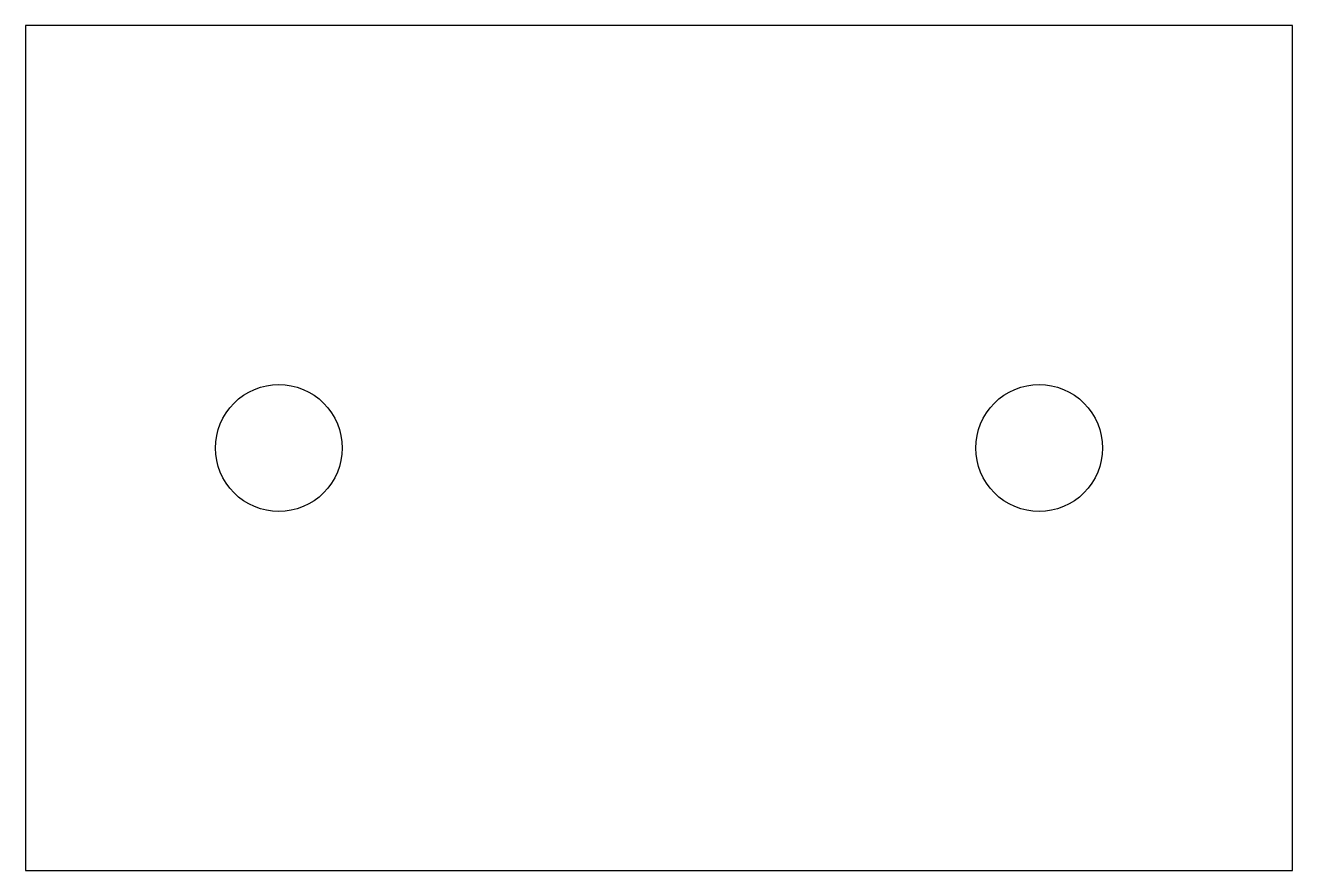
# Model space of a CAD drawing. Header units: millimetres. Extents: x 0 to 60, y 0 to 40.
import ezdxf

# ---------------------------------------------------------------- set-up
doc = ezdxf.new("R2010")
doc.units = ezdxf.units.MM
doc.layers.add('PART_INNER_CUTS', color=2, linetype='Continuous')
doc.layers.add('PART_OUTER', color=3, linetype='Continuous')

msp = doc.modelspace()

# ---------------------------------------------------------------- linework, layer by layer
at = {"layer": 'PART_INNER_CUTS'}
for points in [[(15, 20), (14.986, 19.706), (14.942, 19.415), (14.871, 19.129), (14.772, 18.852), (14.646, 18.586), (14.494, 18.333), (14.319, 18.097), (14.121, 17.879), (13.903, 17.681), (13.667, 17.506), (13.414, 17.354), (13.148, 17.228), (12.871, 17.129), (12.585, 17.058), (12.294, 17.014), (12, 17), (11.706, 17.014), (11.415, 17.058), (11.129, 17.129), (10.852, 17.228), (10.586, 17.354), (10.333, 17.506), (10.097, 17.681), (9.879, 17.879), (9.681, 18.097), (9.506, 18.333), (9.354, 18.586), (9.228, 18.852), (9.129, 19.129), (9.058, 19.415), (9.014, 19.706), (9, 20), (9.014, 20.294), (9.058, 20.585), (9.129, 20.871), (9.228, 21.148), (9.354, 21.414), (9.506, 21.667), (9.681, 21.903), (9.879, 22.121), (10.097, 22.319), (10.333, 22.494), (10.586, 22.646), (10.852, 22.772), (11.129, 22.871), (11.415, 22.942), (11.706, 22.986), (12, 23), (12.294, 22.986), (12.585, 22.942), (12.871, 22.871), (13.148, 22.772), (13.414, 22.646), (13.667, 22.494), (13.903, 22.319), (14.121, 22.121), (14.319, 21.903), (14.494, 21.667), (14.646, 21.414), (14.772, 21.148), (14.871, 20.871), (14.942, 20.585), (14.986, 20.294), (15, 20)], [(51, 20), (50.986, 19.706), (50.942, 19.415), (50.871, 19.129), (50.772, 18.852), (50.646, 18.586), (50.494, 18.333), (50.319, 18.097), (50.121, 17.879), (49.903, 17.681), (49.667, 17.506), (49.414, 17.354), (49.148, 17.228), (48.871, 17.129), (48.585, 17.058), (48.294, 17.014), (48, 17), (47.706, 17.014), (47.415, 17.058), (47.129, 17.129), (46.852, 17.228), (46.586, 17.354), (46.333, 17.506), (46.097, 17.681), (45.879, 17.879), (45.681, 18.097), (45.506, 18.333), (45.354, 18.586), (45.228, 18.852), (45.129, 19.129), (45.058, 19.415), (45.014, 19.706), (45, 20), (45.014, 20.294), (45.058, 20.585), (45.129, 20.871), (45.228, 21.148), (45.354, 21.414), (45.506, 21.667), (45.681, 21.903), (45.879, 22.121), (46.097, 22.319), (46.333, 22.494), (46.586, 22.646), (46.852, 22.772), (47.129, 22.871), (47.415, 22.942), (47.706, 22.986), (48, 23), (48.294, 22.986), (48.585, 22.942), (48.871, 22.871), (49.148, 22.772), (49.414, 22.646), (49.667, 22.494), (49.903, 22.319), (50.121, 22.121), (50.319, 21.903), (50.494, 21.667), (50.646, 21.414), (50.772, 21.148), (50.871, 20.871), (50.942, 20.585), (50.986, 20.294), (51, 20)]]:
    msp.add_lwpolyline(points, close=True, dxfattribs=at)
at = {"layer": 'PART_OUTER'}
msp.add_lwpolyline([(60, 0), (60, 40), (0, 40), (0, 0), (60, 0)], close=True, dxfattribs=at)

doc.saveas('drawing.dxf')
